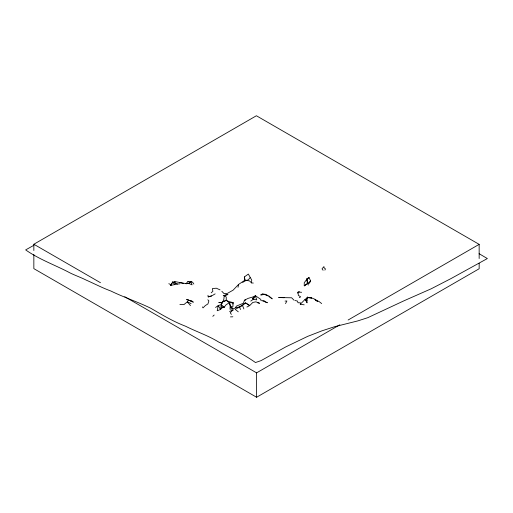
<?xml version="1.0" encoding="UTF-8"?>
<svg xmlns="http://www.w3.org/2000/svg" width="513" height="513" viewBox="0 0 513 513"><rect width="100%" height="100%" fill="white"/><g stroke="black" fill="none" stroke-linecap="round" stroke-linejoin="round"><path stroke-width="0.77" d="M222.86 301.593L221.212 304.639L218.249 305.556L217.217 310.731L220.519 309.486L221.552 303.305L222.86 301.593L226.169 300.246L229.337 302.843L230.164 305.318L230.023 309.192L232.71 308.916L234.916 308.204L236.634 305.985L243.451 303.215L244.412 300.24L248.068 298.38L254.127 296.597M253.313 283.067L251.505 282.894L251.716 280.053L248.343 274.077L244.348 276.949L244.554 280.688M238.013 287.286L238.564 284.433L245.034 280.117L249.581 280.951L251.505 282.894M304.183 304.812L300.259 304.254L300.535 302.837L297.989 302.753L297.508 301.086L294.956 300.471M309.076 277.616L306.8 279.348L304.254 282.727L304.254 285.856L307.281 283.554L306.941 278.662L309.076 277.616L310.589 280.912L309.762 282.644M306.736 301.208L307.627 297.072L305.216 299.438L306.229 300.618M306.607 280.06L306.941 278.662M232.697 303.991L233.191 302.664L228.644 301.452L226.169 300.246M324.876 270.12L325.46 268.921L324.088 267.812L323.947 266.58L322.017 268.818L323.119 270.287M285.523 303.613L286.902 300.977L285.042 301.093M306.845 298.457L307.627 297.072M177.485 284.048L170.528 285.408L172.868 281.913L177.485 284.048L179.96 283.811M170.528 285.408L172.868 281.913L174.042 282.798M297.367 293.141L298.124 292.077L299.432 291.743M215.563 307.492L218.249 305.556L220.519 309.486L222.379 307.499L224.168 307.242L226.169 304.658L229.337 302.843L233.191 302.664L232.844 306.819L230.921 307.229L229.337 302.843M250.062 277.661L248.343 279.848L246.484 280.367M173.798 282.804L174.798 281.586L185.956 283.606L188.778 283.439L192.08 284.85L190.842 281.515L188.778 283.285L185.956 283.606M238.564 284.433L233.12 290.146L227.406 293.365L224.104 293.648L221.828 291.275M232.71 310.173L230.228 312.712L231.401 314.392M250.748 301.099L253.23 299.348L255.294 295.629L256.744 299.868L253.23 299.348L252.543 298.451L255.294 295.629L260.803 299.406L261.008 300.656M212.812 316.341L214.184 315.027M306.896 298.637L307.768 297.809M188.778 283.439L190.842 281.515L192.631 282.221L193.831 284.035M238.288 311.821L235.191 309.288L242.559 305.556L245.451 302.869L249.716 305.549L252.819 302.426L255.916 301.843L259.636 303.26L257.532 302.766M300.259 304.254L305.152 299.329L306.8 301.003L307.075 302.875L305.152 299.329L306.8 301.022L306.575 299.701L306.8 301.022L305.216 299.438M310.589 280.912L307.697 283.593L304.254 285.856M211.189 292.833L212.876 291.275L212.395 288.582L216.319 288.203L220.039 289.883M235.602 307.71L239.597 306.877L245.451 302.869L249.716 305.549L246.894 307.031M242.623 282.439L246.272 280.271M215.152 293.866L212.6 295.373L208.195 296.899L207.989 295.289M33.948 245.259L25.65 249.902C38.648 259.039 53.499 264.458 67.588 271.621C73.372 274.872 80.002 276.975 86.037 280.034C94.379 283.708 102.459 287.921 110.898 291.031C123.665 297.245 137.689 301.888 150.7 308.204C162.089 314.822 173.214 321.536 185.61 326.242C196.441 331.706 208.342 335.643 218.66 342.043C231.235 348.09 243.944 354.438 255.5 362.537L261.008 360.645L285.728 346.923L307.697 336.361L322.087 330.782L334.758 326.672L357.894 320.881L367.808 317.675L404.167 300.708L431.164 288.806L451.062 278.546L487.35 258.558L479.084 253.679M33.845 250.536L33.845 244.246L256.397 115.752L479.155 244.361L479.155 258.526M124.755 296.726L256.603 372.855L339.798 324.819M348.122 320.016L479.155 244.361M33.845 254.474L33.845 268.639L256.603 397.248L479.155 268.754L479.155 263.246M223.206 307.011L221.828 307.781L224.168 307.165M299.297 297.636L300.676 296.886L298.329 295.334L298.124 292.077L301.638 292.282M229.542 311.417L233.537 309.91M252.543 298.451L253.897 297.963M225.201 295.193L227.958 294.558L223.206 295.584M208.195 296.899L211.638 296.136M309.486 283.227L307.281 283.554M244.412 300.24L245.656 300.073M268.812 296.476L272.236 298.855L269.069 296.11L265.42 294.327L260.732 294.911L264.387 294.366L267.549 295.834M230.44 316.88L232.844 316.79M218.596 302.42L222.174 302.523M179.896 304.414L183.891 304.626L187.328 301.772L191.118 303.645M265.42 294.327L262.04 294.058L265.901 294.533M261.739 300.714L264.657 300.951M219.417 302.593L222.507 302.952M179.685 282.669L183.474 283.413M284.24 297.72L278.636 297.54L291.653 297.79L293.923 300.124M188.502 300.099L186.572 299.586L192.151 301.272L193.324 302.195L188.502 300.099L192.151 301.272M264.593 301.58L267.414 302.741L262.938 300.887M311.346 297.944L310.038 297.386L311.551 298.008L307.697 297.591L311.622 297.912L314.86 299.233L317.752 301.606L314.995 299.586L319.195 301.644L321.677 303.581M168.809 283.695L171.599 284.997M33.845 244.246L100.465 282.708M188.297 302.337L187.328 301.772L190.496 305.645M224.168 307.242L221.212 304.639L222.379 307.499M230.921 307.229L232.71 308.916L230.164 305.318M207.848 299.778L208.881 300.919L207.919 303.952L205.303 305.575L203.033 307.883L202.411 306.896M172.868 281.913L174.593 284.612M308.281 285.074L306.8 279.348M242.559 305.556L243.867 308.929M239.597 306.877L240.488 309.551M244.348 276.949L245.24 280.714M174.798 281.586L175.209 283.689M306.575 299.778L306.8 301.022M256.603 372.855L256.603 397.248M224.168 295.77L223.892 299.06L222.86 301.849L226.239 300.554L226.239 297.008L224.168 295.77M187.95 281.47L185.956 283.792L188.707 283.394L190.913 281.631L187.95 281.47"/></g></svg>
